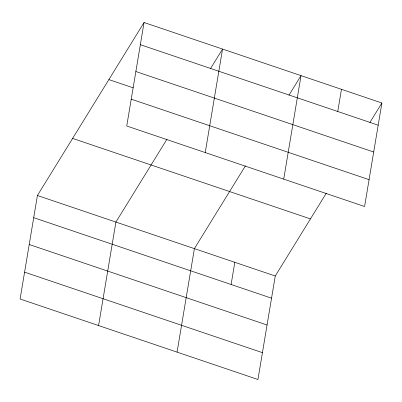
<?xml version="1.0" encoding="UTF-8"?>
<svg xmlns="http://www.w3.org/2000/svg" width="402" height="402" viewBox="0 0 402 402"><rect width="100%" height="100%" fill="white"/><g stroke="black" fill="none" stroke-linecap="round" stroke-linejoin="round"><path stroke-width="0.6" d="M144.062 22.507L126.741 126.002L364.579 206.497L381.9 103.002L144.062 22.507L37.421 195.503L20.1 298.998L257.938 379.493L275.259 275.998L326.313 193.176M98.585 325.56L115.907 222.065L166.961 139.243M205.231 152.564L222.547 49.074L210.492 68.631M177.071 352.122L194.392 248.627L245.446 165.81M231.115 284.495L234.823 262.315M283.717 179.131L301.033 75.636L288.978 95.194M337.755 111.5L341.469 89.319M369.845 122.56L381.9 103.002M140.348 44.692L378.187 125.183M135.861 71.521L373.699 152.016M108.872 79.596L133.248 87.847M131.233 99.168L369.071 179.664M72.611 138.414L310.45 218.909M37.421 195.503L275.259 275.998M33.708 217.683L271.546 298.178M29.215 244.516L267.054 325.012M24.592 272.164L262.431 352.66"/></g></svg>
